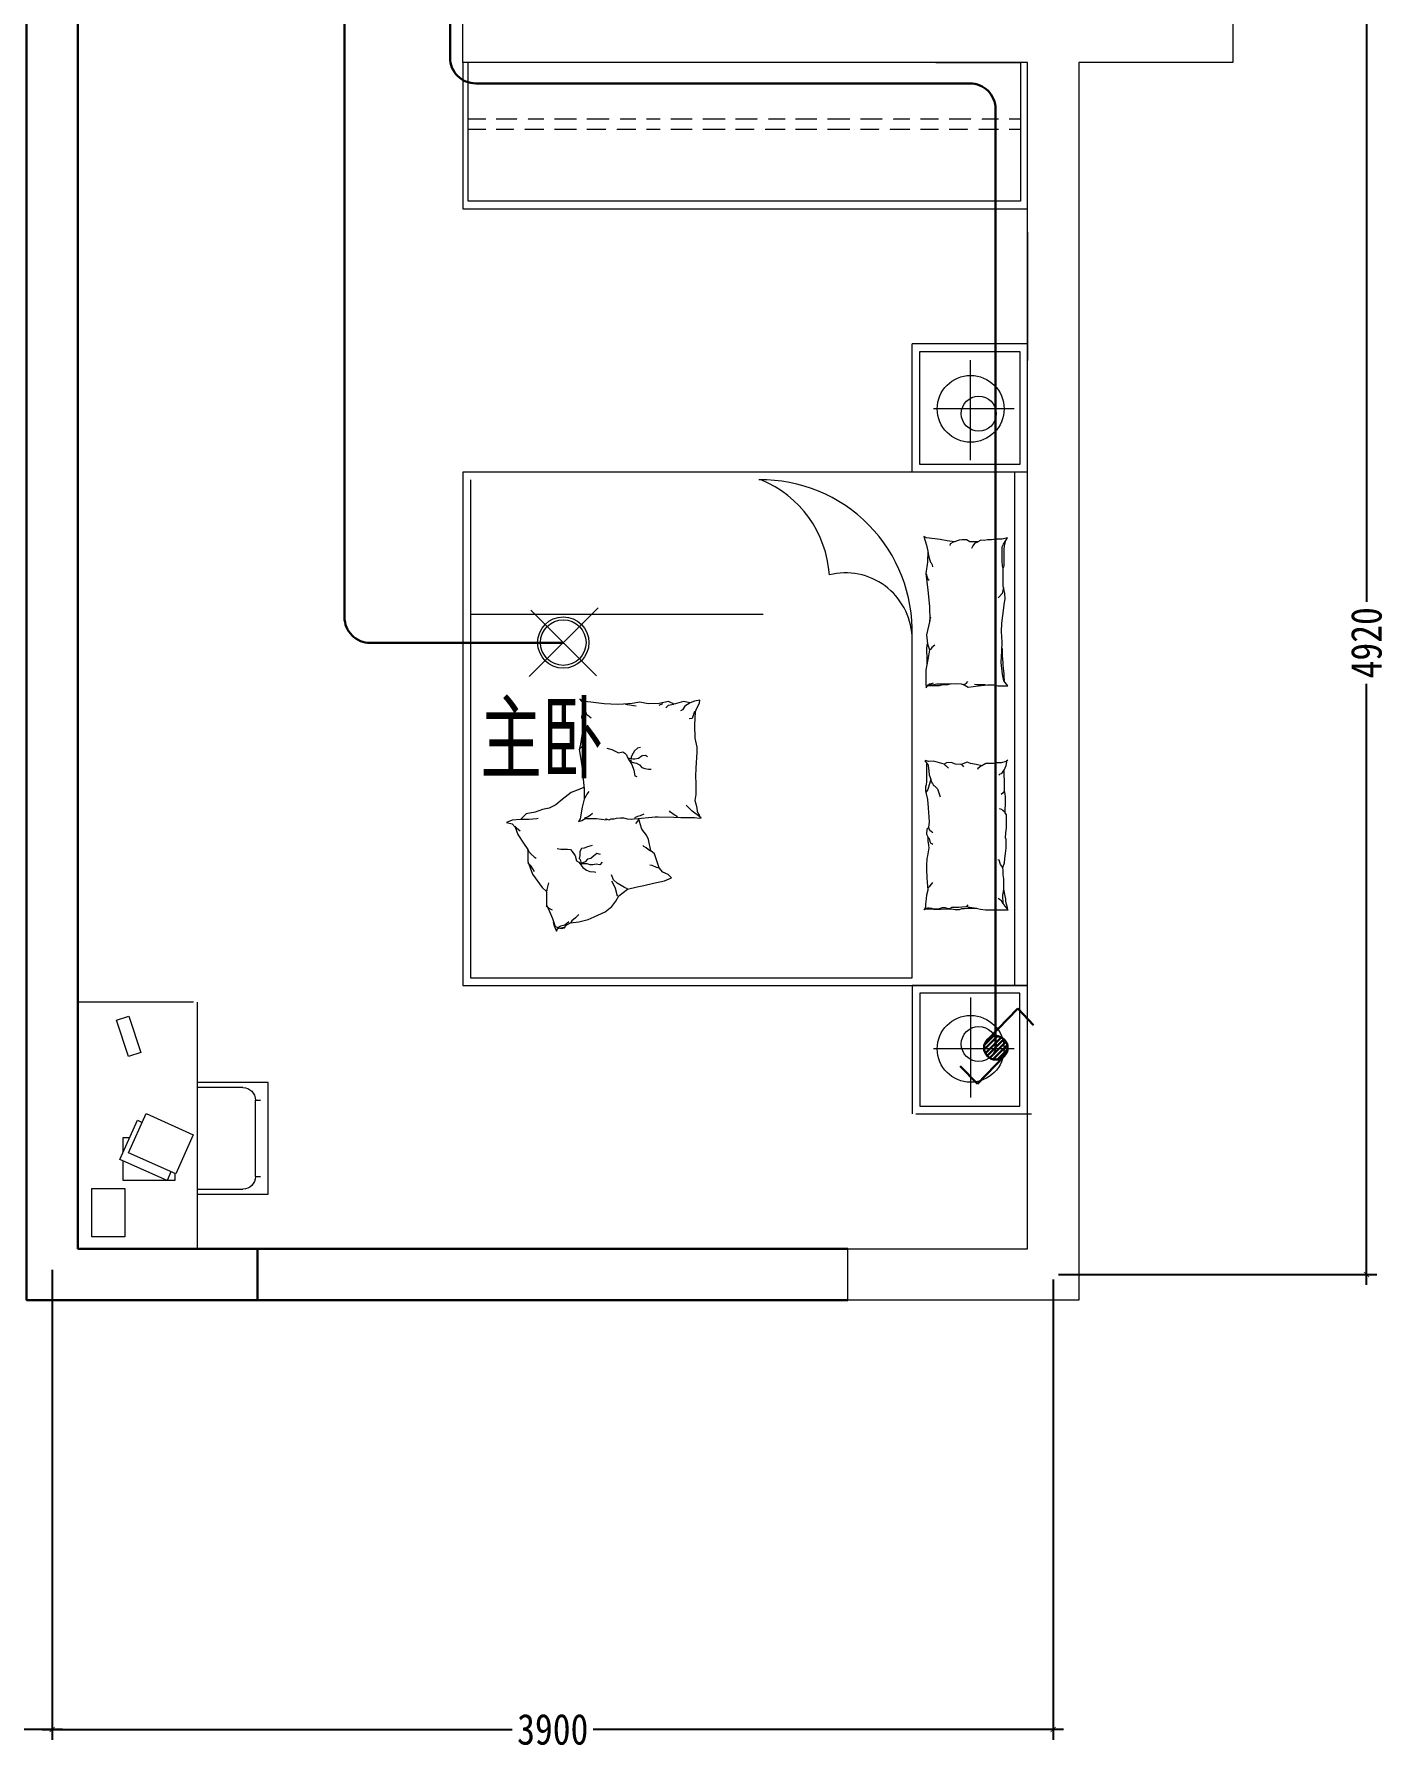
# Model space of a CAD drawing. Header units: millimetres. Extents: x -117264 to 3079702, y -14891 to 68462.
# Drawn here: x -55491 to -50222, y 12775 to 19456 of the extents above; entities that cross this region are included whole.
import ezdxf

# ---------------------------------------------------------------- set-up
doc = ezdxf.new("R2010")
doc.units = ezdxf.units.MM
doc.header["$LTSCALE"] = 10
doc.linetypes.add('CONTINOUS', pattern=[0])
doc.layers.get('0').update_dxf_attribs({"color": 255})
doc.layers.get('Defpoints').update_dxf_attribs({"color": 255})
for name, color, linetype, lineweight in [('1强电插座布线图', 1, 'Continuous', 30), ('1浅浅', 251, 'Continuous', 20), ('1灯位开关布线图', 1, 'Continuous', 30), ('1灯具', 2, 'Continuous', 30), ('浅线', 251, 'CONTINOUS', 0), ('灯具', 52, 'Continuous', 0)]:
    doc.layers.add(name, color=color, linetype=linetype, lineweight=lineweight)
doc.styles.add('_THVAC_DIM', font='SIMPLEX', dxfattribs={"width": 0.8, "height": 3.5, "bigfont": 'HZTXT'})
doc.styles.add('夏建东', font='', dxfattribs={"width": 0.85})
doc.styles.get('夏建东').set_extended_font_data('SimSun')
doc.dimstyles.new('内墙标注', dxfattribs={"dimscale": 0, "dimtxt": 120, "dimasz": 20, "dimexe": 40, "dimexo": 20, "dimgap": 20, "dimtad": 0, "dimdec": 0, "dimdsep": 46, "dimtxsty": '夏建东', "dimblk": 'ARCHTICK', "dimcen": 40, "dimdle": 40, "dimclrd": 88, "dimclre": 88, "dimclrt": 88, "dimadec": 0, "dimazin": 0, "dimtfac": 1, "dimtdec": 0, "dimtmove": 1, "dimatfit": 3, "dimldrblk": 'DOT', "dimfxl": 40, "dimtolj": 1, "dimtzin": 0, "dimarcsym": 1})

# ---------------------------------------------------------------- blocks, each defined once
blk = doc.blocks.new('_ArchTick')
at = {"color": 0, "linetype": 'ByBlock', "const_width": 0.15}
blk.add_lwpolyline([(-0.5, -0.5), (0.5, 0.5)], dxfattribs=at)
blk = doc.blocks.new('*D330')
at = {"layer": '1强电插座布线图', "color": 88, "linetype": 'Continuous', "lineweight": -2}
for p, q in [((-50300.7, 19585.7), (-50300.7, 17245.3)), ((-51501.3, 19545.7), (-50260.7, 19545.7)), ((-50300.7, 14585.7), (-50300.7, 16926.1)), ((-51501.3, 14625.7), (-50260.7, 14625.7))]:
    blk.add_line(p, q, dxfattribs=at)
at = {"layer": 'Defpoints', "color": 0, "linetype": 'Continuous', "lineweight": 30}
for p in [(-51521.3, 19545.7), (-51521.3, 14625.7), (-50300.7, 14625.7)]:
    blk.add_point(p, dxfattribs=at)
at = {"layer": '1强电插座布线图', "color": 88, "linetype": 'Continuous', "lineweight": -2, "xscale": 20, "yscale": 20, "zscale": 20}
for p, rotation in [((-50300.7, 19545.7), 90), ((-50300.7, 14625.7), 270)]:
    blk.add_blockref('_ArchTick', p, dxfattribs=dict(at, rotation=rotation))
at = {"layer": '1强电插座布线图', "color": 88, "linetype": 'Continuous', "lineweight": 30, "insert": (-50300.7, 17085.7), "char_height": 120, "attachment_point": 5, "rotation": 90, "style": '夏建东'}
blk.add_mtext('\\A1;4920', dxfattribs=at)
blk = doc.blocks.new('_Dot')
at = {"color": 0, "linetype": 'ByBlock', "lineweight": -2}
blk.add_line((-0.5, 0), (-1, 0), dxfattribs=at)
at = {"color": 0, "linetype": 'ByBlock', "const_width": 0.5}
blk.add_lwpolyline([(-0.25, 0, 1), (0.25, 0, 1)], format="xyb", close=True, dxfattribs=at)
blk = doc.blocks.new('*D339')
at = {"layer": '1强电插座布线图', "color": 88, "linetype": 'Continuous', "lineweight": -2}
for p, q in [((-55421.3, 14605.7), (-55421.3, 12813.4)), ((-51521.3, 14605.7), (-51521.3, 12813.4)), ((-55461.3, 12853.4), (-53629.2, 12853.4)), ((-51481.3, 12853.4), (-53313.4, 12853.4))]:
    blk.add_line(p, q, dxfattribs=at)
at = {"layer": 'Defpoints', "color": 0, "linetype": 'Continuous', "lineweight": 30}
for p in [(-55421.3, 14625.7), (-51521.3, 14625.7), (-55421.3, 12853.4)]:
    blk.add_point(p, dxfattribs=at)
at = {"layer": '1强电插座布线图', "color": 88, "linetype": 'Continuous', "lineweight": -2, "xscale": 20, "yscale": 20, "zscale": 20, "rotation": 180}
blk.add_blockref('_ArchTick', (-55421.3, 12853.4), dxfattribs=at)
at = {"layer": '1强电插座布线图', "color": 88, "linetype": 'Continuous', "lineweight": -2, "xscale": 20, "yscale": 20, "zscale": 20}
blk.add_blockref('_ArchTick', (-51521.3, 12853.4), dxfattribs=at)
at = {"layer": '1强电插座布线图', "color": 88, "linetype": 'Continuous', "lineweight": 30, "insert": (-53471.3, 12853.4), "char_height": 120, "attachment_point": 5, "style": '夏建东'}
blk.add_mtext('\\A1;3900', dxfattribs=at)
blk = doc.blocks.new('*D340')
at = {"layer": '1强电插座布线图', "color": 88, "linetype": 'Continuous', "lineweight": -2}
for p, q in [((-58721.3, 14643.1), (-58721.3, 12813.4)), ((-55421.3, 14643.1), (-55421.3, 12813.4)), ((-58761.3, 12853.4), (-57229.2, 12853.4)), ((-55381.3, 12853.4), (-56913.4, 12853.4))]:
    blk.add_line(p, q, dxfattribs=at)
at = {"layer": 'Defpoints', "color": 0, "linetype": 'Continuous', "lineweight": 30}
for p in [(-58721.3, 14663.1), (-55421.3, 14663.1), (-58721.3, 12853.4)]:
    blk.add_point(p, dxfattribs=at)
at = {"layer": '1强电插座布线图', "color": 88, "linetype": 'Continuous', "lineweight": -2, "xscale": 20, "yscale": 20, "zscale": 20, "rotation": 180}
blk.add_blockref('_ArchTick', (-58721.3, 12853.4), dxfattribs=at)
at = {"layer": '1强电插座布线图', "color": 88, "linetype": 'Continuous', "lineweight": -2, "xscale": 20, "yscale": 20, "zscale": 20}
blk.add_blockref('_ArchTick', (-55421.3, 12853.4), dxfattribs=at)
at = {"layer": '1强电插座布线图', "color": 88, "linetype": 'Continuous', "lineweight": 30, "insert": (-57071.3, 12853.4), "char_height": 120, "attachment_point": 5, "style": '夏建东'}
blk.add_mtext('\\A1;3300', dxfattribs=at)
blk = doc.blocks.new('吸顶灯')
at = {"layer": '灯具', "lineweight": 15}
for p, q in [((628139.5, 221637.1, -8710.6), (627918.5, 221416.6, -8710.6)), ((627923.6, 221629.3, -8710.6), (628134.3, 221418.7, -8710.6))]:
    blk.add_line(p, q, dxfattribs=at)
for radius in [82.2, 73]:
    blk.add_circle((628027.7, 221525.3, -8710.6), radius, dxfattribs=at)
blk = doc.blocks.new('单联双控')
at = {"layer": '1灯位开关布线图', "ltscale": 20}
h = blk.add_hatch(dxfattribs=at)
h.set_pattern_fill('ANSI31', scale=74.1312, style=0)
h.set_pattern_definition([(45, (21593.138, 81364.155), (-6.5523343, 6.5523343), [])])
h.paths.add_polyline_path([(88441.8, 77155.4, 1), (88375.1, 77155.4, 1)])
at = {"layer": '1灯位开关布线图', "color": 7}
for p, q in [((88386.3, 77180.4), (88470.4, 77266.9)), ((88470.4, 77266.9), (88515.2, 77219.6)), ((88356.3, 77053.9), (88432, 77131.8)), ((88307.1, 77103.5), (88356.3, 77053.9))]:
    blk.add_line(p, q, dxfattribs=at)
blk.add_circle((88408.4, 77155.4), 33.4, dxfattribs=at)

msp = doc.modelspace()

# ---------------------------------------------------------------- linework, layer by layer
at = {"layer": '1强电插座布线图', "color": 252, "linetype": 'Continuous', "lineweight": 30}
for points in [[(-55221.3, 20345.7), (-55221.3, 20345.7), (-55321.3, 20345.7), (-55321.3, 14725.7), (-54621.3, 14725.7), (-54621.3, 14525.7), (-55521.3, 14525.7), (-55521.3, 20345.7), (-55521.3, 20345.7), (-55521.3, 20345.7)], [(-54621.3, 14725.7), (-52321.3, 14725.7)], [(-52321.3, 14525.7), (-54621.3, 14525.7)]]:
    msp.add_lwpolyline(points, dxfattribs=at)
at = {"layer": '1浅浅', "color": 250, "lineweight": 0, "ltscale": 0.2}
for p, q in [((-53801.3, 19126.5), (-51649.1, 19126.5)), ((-53801.3, 19086.5), (-51649.1, 19086.5)), ((-51621.3, 18685.7), (-51621.3, 18185.7)), ((-51621.3, 18250.7), (-52071.3, 18250.7)), ((-52071.3, 17750.7), (-52071.3, 18250.7)), ((-51843, 17797.1), (-51843, 18186.1)), ((-51621.3, 16185.7), (-51621.3, 18185.7)), ((-51673.2, 17997.1), (-51987.4, 17997.1)), ((-53821.3, 17750.7), (-53821.3, 15750.7)), ((-51621.3, 17750.7), (-53821.3, 17750.7)), ((-53791.3, 17720.7), (-53791.3, 15780.7)), ((-51621.3, 17750.7), (-52071.3, 17750.7)), ((-51671.3, 15750.7), (-51671.3, 17750.7)), ((-52026, 17499.7), (-52014.5, 17466.2)), ((-52014.5, 17494), (-52026, 17499.7)), ((-51961.9, 17488.2), (-52014.5, 17494)), ((-52014.5, 17466.2), (-52009.7, 17442.3)), ((-52009.7, 17442.3), (-52011.6, 17400.2)), ((-52009.7, 17443.2), (-52007.8, 17426)), ((-51934.1, 17483.5), (-51961.9, 17488.2)), ((-51906.4, 17479.6), (-51934.1, 17483.5)), ((-51922.7, 17471), (-51924.6, 17464.3)), ((-51908.3, 17479.6), (-51922.7, 17471)), ((-51888.2, 17485.4), (-51906.4, 17479.6)), ((-51876.7, 17486.3), (-51888.2, 17485.4)), ((-51859.5, 17486.3), (-51876.7, 17486.3)), ((-51846.1, 17479.6), (-51859.5, 17486.3)), ((-51833.7, 17479.6), (-51846.1, 17479.6)), ((-51834.7, 17463.4), (-51839.4, 17452.8)), ((-51828, 17472), (-51834.7, 17463.4)), ((-51815.5, 17479.6), (-51833.7, 17479.6)), ((-51813.6, 17479.6), (-51828, 17472)), ((-51804, 17485.4), (-51815.5, 17479.6)), ((-51788.7, 17484.4), (-51804, 17485.4)), ((-51777.3, 17486.3), (-51788.7, 17484.4)), ((-51762, 17486.3), (-51777.3, 17486.3)), ((-51752.4, 17488.2), (-51762, 17486.3)), ((-51741.9, 17489.2), (-51752.4, 17488.2)), ((-51719.9, 17489.2), (-51741.9, 17489.2)), ((-51720.8, 17459.5), (-51715.1, 17470.1)), ((-51720.8, 17434.6), (-51720.8, 17459.5)), ((-51699.8, 17494.9), (-51719.9, 17489.2)), ((-51715.1, 17470.1), (-51699.8, 17494.9)), ((-51713.2, 17449), (-51714.1, 17434.6)), ((-51712.2, 17463.4), (-51713.2, 17449)), ((-51708.4, 17478.7), (-51712.2, 17463.4)), ((-52011.6, 17400.2), (-52018.3, 17355.2)), ((-52007.8, 17426), (-52004, 17411.6)), ((-52004, 17411.6), (-51999.2, 17400.2)), ((-51999.2, 17400.2), (-51997.3, 17397.3)), ((-51997.3, 17397.3), (-51992.5, 17389.6)), ((-51992.5, 17389.6), (-51991.5, 17381)), ((-51720.8, 17402.1), (-51720.8, 17434.6)), ((-51718.9, 17386.8), (-51720.8, 17402.1)), ((-51716, 17375.3), (-51718.9, 17386.8)), ((-51715.1, 17381), (-51716, 17378.1)), ((-51716, 17332.2), (-51716, 17375.3)), ((-51714.1, 17383.9), (-51715.1, 17381)), ((-51714.1, 17434.6), (-51714.1, 17425.1)), ((-51714.1, 17425.1), (-51714.1, 17412.6)), ((-51714.1, 17412.6), (-51714.1, 17403)), ((-51714.1, 17403), (-51714.1, 17397.3)), ((-51714.1, 17397.3), (-51714.1, 17386.8)), ((-51714.1, 17386.8), (-51714.1, 17383.9)), ((-52018.3, 17355.2), (-52009.7, 17290.1)), ((-52016.4, 17354.2), (-52012.6, 17340.8)), ((-52012.6, 17340.8), (-52009.7, 17333.1)), ((-52009.7, 17333.1), (-52004.9, 17330.3)), ((-51716, 17307.3), (-51716, 17332.2)), ((-51709.3, 17277.6), (-51716, 17307.3)), ((-52009.7, 17290.1), (-52003, 17226.9)), ((-51720.8, 17277.6), (-51735.2, 17261.3)), ((-51715.1, 17300.6), (-51720.8, 17277.6)), ((-51718, 17192.4), (-51711.3, 17242.2)), ((-51711.3, 17242.2), (-51708.4, 17256.5)), ((-51708.4, 17256.5), (-51709.3, 17277.6)), ((-52651.2, 17195.7), (-53791.3, 17195.7)), ((-52002, 17172.3), (-52014.5, 17116.7)), ((-51999.2, 17185.7), (-52004, 17173.2)), ((-52004, 17173.2), (-52004, 17168.5)), ((-52003, 17226.9), (-52002, 17172.3)), ((-51721.8, 17162.7), (-51718, 17192.4)), ((-52071.3, 15780.7), (-52071.3, 17151.8)), ((-52014.5, 17116.7), (-52011.6, 17081.3)), ((-51722.7, 17129.2), (-51721.8, 17162.7)), ((-51719.9, 17088), (-51722.7, 17129.2)), ((-52011.9, 17082.8), (-52014.5, 17065)), ((-52014.5, 17065), (-52014.5, 17045.5)), ((-52014.5, 17045.5), (-52013.6, 17038.4)), ((-52013.6, 17038.4), (-52013.6, 17025.9)), ((-52011.6, 17081.3), (-52004, 17058.3)), ((-52004, 17058.3), (-52007.8, 17034.4)), ((-52000.1, 17060.3), (-52003, 17058.3)), ((-51994.4, 17067.9), (-52000.1, 17060.3)), ((-51982, 17076.5), (-51994.4, 17067.9)), ((-51724.6, 17009.5), (-51721.8, 17052.6)), ((-51721.8, 17052.6), (-51719.9, 17088)), ((-51719.9, 17063.1), (-51719.9, 17044.9)), ((-51719.9, 17044.9), (-51719.9, 17033.4)), ((-52007.8, 17034.4), (-52017.4, 16979.8)), ((-52017.4, 16979.8), (-52017.4, 16927.2)), ((-52013.6, 17025.9), (-52013.6, 17015.2)), ((-52013.6, 17015.2), (-52013.6, 17003.7)), ((-51718.9, 16963.6), (-51724.6, 17009.5)), ((-51719.9, 17033.4), (-51718, 17008.6)), ((-51718, 17008.6), (-51717, 16999.9)), ((-51717, 16999.9), (-51716, 16986.5)), ((-51716, 16986.5), (-51714.1, 16964.5)), ((-52017.4, 16927.2), (-52016.4, 16909.9)), ((-52016.4, 16909.9), (-52008.7, 16921.4)), ((-52001.1, 16917.6), (-52009.7, 16917.6)), ((-52008.7, 16921.4), (-51993.4, 16921.4)), ((-52004.9, 16924.3), (-52007.8, 16922.4)), ((-51996.3, 16925.3), (-52004.9, 16924.3)), ((-51990.6, 16917.6), (-52001.1, 16917.6)), ((-51989.6, 16929.1), (-51996.3, 16925.3)), ((-51993.4, 16921.4), (-51974.3, 16925.3)), ((-51977.2, 16917.6), (-51990.6, 16917.6)), ((-51965.7, 16918.6), (-51977.2, 16917.6)), ((-51974.3, 16925.3), (-51938, 16926.2)), ((-51957.1, 16920.5), (-51965.7, 16918.6)), ((-51944.7, 16921.4), (-51957.1, 16920.5)), ((-51933.2, 16921.4), (-51944.7, 16921.4)), ((-51938, 16926.2), (-51902.6, 16927.2)), ((-51918.8, 16925.3), (-51933.2, 16921.4)), ((-51902.6, 16927.2), (-51879.6, 16925.3)), ((-51879.6, 16925.3), (-51868.1, 16921.4)), ((-51865.3, 16923.3), (-51870, 16923.3)), ((-51868.1, 16921.4), (-51852.8, 16912.8)), ((-51861.4, 16927.2), (-51865.3, 16923.3)), ((-51855.7, 16934.8), (-51861.4, 16927.2)), ((-51852.8, 16912.8), (-51813.6, 16918.6)), ((-51819.3, 16922.4), (-51828, 16923.3)), ((-51809.8, 16921.4), (-51819.3, 16922.4)), ((-51813.6, 16918.6), (-51777.3, 16922.4)), ((-51795.4, 16921.4), (-51809.8, 16921.4)), ((-51784.9, 16922.4), (-51795.4, 16921.4)), ((-51777.3, 16922.4), (-51753.3, 16921.4)), ((-51753.3, 16921.4), (-51737.1, 16918.6)), ((-51737.1, 16918.6), (-51698.8, 16918.6)), ((-51713.2, 16937.7), (-51718.9, 16963.6)), ((-51714.1, 16964.5), (-51714.1, 16951.1)), ((-51714.1, 16951.1), (-51712.2, 16942.5)), ((-51698.8, 16918.6), (-51713.2, 16937.7)), ((-51712.2, 16942.5), (-51712.2, 16938.7)), ((-53349.2, 16857.7), (-53365.5, 16866.5)), ((-53365.5, 16866.5), (-53361.7, 16861.5)), ((-53361.7, 16861.5), (-53357.9, 16856.5)), ((-53357.9, 16856.5), (-53352.9, 16849)), ((-53352.9, 16849), (-53350.4, 16833.9)), ((-53322.9, 16854), (-53349.2, 16857.7)), ((-53271.6, 16847.7), (-53322.9, 16854)), ((-53219, 16845.2), (-53271.6, 16847.7)), ((-53195.3, 16846.5), (-53219, 16845.2)), ((-53161.5, 16849), (-53195.3, 16846.5)), ((-53187.8, 16846.5), (-53181.5, 16845.2)), ((-53181.5, 16845.2), (-53171.5, 16844)), ((-53171.5, 16844), (-53156.5, 16841.5)), ((-53131.5, 16854), (-53161.5, 16849)), ((-53156.5, 16841.5), (-53146.5, 16840.2)), ((-53098.9, 16847.7), (-53131.5, 16854)), ((-53056.4, 16849), (-53098.9, 16847.7)), ((-53043.9, 16847.7), (-53057.6, 16841.5)), ((-53020.1, 16856.5), (-53056.4, 16849)), ((-53021.3, 16841.5), (-53031.3, 16832.7)), ((-53000.1, 16845.2), (-53021.3, 16841.5)), ((-52998.8, 16846.5), (-53020.1, 16856.5)), ((-52962.5, 16856.5), (-52998.8, 16846.5)), ((-52956.3, 16839), (-52966.3, 16825.2)), ((-52936.2, 16851.5), (-52962.5, 16856.5)), ((-52946.3, 16845.2), (-52956.3, 16839)), ((-52936.2, 16851.5), (-52946.3, 16845.2)), ((-52918.7, 16859), (-52936.2, 16851.5)), ((-52898.7, 16862.8), (-52918.7, 16859)), ((-52910, 16831.4), (-52900, 16850.2)), ((-52900, 16850.2), (-52898.7, 16862.8)), ((-53354.2, 16823.9), (-53359.2, 16796.4)), ((-53359.2, 16796.4), (-53355.4, 16782.6)), ((-53357.9, 16792.6), (-53352.9, 16778.8)), ((-53355.4, 16782.6), (-53352.9, 16742.5)), ((-53350.4, 16833.9), (-53354.2, 16823.9)), ((-53352.9, 16778.8), (-53344.2, 16762.6)), ((-53350.4, 16833.9), (-53346.7, 16826.4)), ((-53346.7, 16826.4), (-53339.2, 16806.4)), ((-53339.2, 16806.4), (-53334.2, 16803.9)), ((-53334.2, 16803.9), (-53327.9, 16798.9)), ((-53327.9, 16798.9), (-53321.7, 16793.9)), ((-52966.3, 16825.2), (-52973.8, 16820.2)), ((-52927.5, 16791.4), (-52940, 16790.1)), ((-52918.7, 16817.7), (-52927.5, 16791.4)), ((-52917.5, 16765.1), (-52915, 16817.7)), ((-52915, 16817.7), (-52910, 16831.4)), ((-53357.9, 16725), (-53362.9, 16691.2)), ((-53352.9, 16742.5), (-53357.9, 16725)), ((-53344.2, 16762.6), (-53340.4, 16760)), ((-53340.4, 16760), (-53334.2, 16756.3)), ((-52916.2, 16713.7), (-52917.5, 16765.1)), ((-52908.7, 16679.9), (-52916.2, 16713.7)), ((-53362.9, 16691.2), (-53368, 16669.9)), ((-53364.2, 16674.9), (-53368, 16667.4)), ((-53368, 16669.9), (-53362.9, 16639.8)), ((-53355.4, 16682.4), (-53364.2, 16674.9)), ((-53362.9, 16639.8), (-53357.9, 16606)), ((-53260, 16675.9), (-53241.5, 16669.7)), ((-53241.5, 16669.7), (-53214.9, 16657.4)), ((-53214.9, 16657.4), (-53198.5, 16661.5)), ((-53198.5, 16661.5), (-53190.3, 16655.4)), ((-53190.3, 16655.4), (-53184.2, 16649.2)), ((-53184.2, 16649.2), (-53180.1, 16638.9)), ((-53180.1, 16638.9), (-53171.9, 16626.6)), ((-53157.5, 16655.4), (-53165.7, 16641)), ((-53165.7, 16641), (-53165.7, 16632.8)), ((-53153.4, 16665.6), (-53157.5, 16655.4)), ((-53141.1, 16675.9), (-53153.4, 16665.6)), ((-53128.8, 16677.9), (-53141.1, 16675.9)), ((-53122.7, 16645.1), (-53137, 16634.8)), ((-53110.4, 16647.1), (-53122.7, 16645.1)), ((-53102.2, 16641), (-53110.4, 16647.1)), ((-52912.5, 16598.5), (-52908.7, 16658.6)), ((-52908.7, 16658.6), (-52908.7, 16679.9)), ((-53357.9, 16606), (-53352.9, 16554.6)), ((-53159.6, 16632.8), (-53173.9, 16634.8)), ((-53171.9, 16626.6), (-53163.7, 16612.3)), ((-53167.8, 16630.7), (-53165.7, 16622.5)), ((-53165.7, 16622.5), (-53153.4, 16618.4)), ((-53163.7, 16612.3), (-53155.5, 16589.7)), ((-53151.4, 16632.8), (-53159.6, 16632.8)), ((-53155.5, 16589.7), (-53151.4, 16567.1)), ((-53153.4, 16618.4), (-53145.2, 16616.4)), ((-53137, 16634.8), (-53151.4, 16632.8)), ((-53145.2, 16616.4), (-53132.9, 16610.2)), ((-53132.9, 16610.2), (-53124.7, 16600)), ((-53124.7, 16600), (-53112.4, 16595.9)), ((-53112.4, 16595.9), (-53098.1, 16593.8)), ((-53098.1, 16593.8), (-53087.8, 16593.8)), ((-52913.7, 16564.7), (-52912.5, 16598.5)), ((-52019, 16626.7), (-52022.2, 16625.9)), ((-52022.2, 16625.9), (-52015.7, 16617.8)), ((-52007.6, 16623.5), (-52019, 16626.7)), ((-52015.7, 16617.8), (-52009.3, 16612.9)), ((-52015.7, 16614.5), (-52015.7, 16605.6)), ((-52015.7, 16605.6), (-52015.7, 16585.3)), ((-52015.7, 16585.3), (-52014.9, 16565)), ((-52009.3, 16612.9), (-52006.8, 16598.3)), ((-51989, 16624.3), (-52007.6, 16623.5)), ((-52006.8, 16598.3), (-52005.2, 16571.5)), ((-52005.2, 16571.5), (-51998.7, 16554.5)), ((-51973.6, 16620.2), (-51989, 16624.3)), ((-51946, 16613.7), (-51973.6, 16620.2)), ((-51937.1, 16618.6), (-51946, 16613.7)), ((-51946, 16612.9), (-51942, 16609.7)), ((-51942, 16609.7), (-51937.9, 16606.4)), ((-51937.9, 16606.4), (-51934.7, 16602.4)), ((-51919.2, 16619.4), (-51937.1, 16618.6)), ((-51934.7, 16602.4), (-51929.8, 16597.5)), ((-51902.2, 16612.9), (-51919.2, 16619.4)), ((-51880.3, 16612.1), (-51902.2, 16612.9)), ((-51881.1, 16612.9), (-51878.7, 16611.3)), ((-51856.8, 16621), (-51880.3, 16612.1)), ((-51878.7, 16611.3), (-51873.8, 16607.2)), ((-51873.8, 16607.2), (-51871.4, 16603.2)), ((-51843, 16616.2), (-51856.8, 16621)), ((-51821.1, 16612.1), (-51843, 16616.2)), ((-51800, 16607.2), (-51821.1, 16612.1)), ((-51814.6, 16595.9), (-51816.3, 16592.6)), ((-51804.9, 16604), (-51814.6, 16595.9)), ((-51801.7, 16606.4), (-51804.9, 16604)), ((-51783.8, 16616.2), (-51800, 16607.2)), ((-51772.5, 16615.3), (-51783.8, 16616.2)), ((-51754.6, 16615.3), (-51772.5, 16615.3)), ((-51740.8, 16618.6), (-51754.6, 16615.3)), ((-51724.6, 16618.6), (-51740.8, 16618.6)), ((-51729.5, 16573.9), (-51733.5, 16570.7)), ((-51723.8, 16574.8), (-51729.5, 16573.9)), ((-51705.2, 16623.5), (-51724.6, 16618.6)), ((-51719.7, 16580.4), (-51723.8, 16574.8)), ((-51712.5, 16591.8), (-51719.7, 16580.4)), ((-51712.5, 16589.4), (-51704.3, 16608)), ((-51712.5, 16567.4), (-51712.5, 16589.4)), ((-51698.7, 16629.1), (-51705.2, 16623.5)), ((-51704.3, 16608), (-51702.7, 16622.6)), ((-51702.7, 16622.6), (-51700.3, 16629.1)), ((-53399.4, 16502.8), (-53435, 16476)), ((-53372.7, 16513.2), (-53399.4, 16502.8)), ((-53349.6, 16521.7), (-53372.7, 16513.2)), ((-53352.9, 16554.6), (-53349.2, 16517.1)), ((-53349.2, 16517.1), (-53349.2, 16477)), ((-53330.4, 16507), (-53337.9, 16495.8)), ((-53151.4, 16567.1), (-53143.2, 16565.1)), ((-52912.5, 16539.6), (-52913.7, 16564.7)), ((-52913.7, 16514.6), (-52913.7, 16494.5)), ((-52912.5, 16515.8), (-52912.5, 16539.6)), ((-52016.6, 16532.5), (-52019, 16524.4)), ((-52019, 16524.4), (-52019, 16515.5)), ((-52019, 16515.5), (-52019, 16509.8)), ((-52019, 16509.8), (-52018.2, 16503.3)), ((-52010.1, 16514.7), (-52017.4, 16503.3)), ((-52017.4, 16503.3), (-52011.7, 16474.9)), ((-52014.9, 16545.5), (-52016.6, 16532.5)), ((-52014.9, 16565), (-52014.9, 16545.5)), ((-51998.7, 16554.5), (-52010.1, 16514.7)), ((-51998.7, 16554.5), (-51996.3, 16544.7)), ((-51996.3, 16544.7), (-51991.4, 16537.4)), ((-51991.4, 16537.4), (-51987.4, 16530.1)), ((-51987.4, 16530.1), (-51983.3, 16528.5)), ((-51983.3, 16528.5), (-51977.6, 16522)), ((-51977.6, 16522), (-51972, 16517.1)), ((-51972, 16517.1), (-51961.4, 16485.5)), ((-51710.8, 16509), (-51716.5, 16500.9)), ((-51711.6, 16550.4), (-51712.5, 16567.4)), ((-51711.6, 16539.8), (-51711.6, 16550.4)), ((-51711.6, 16515.5), (-51711.6, 16539.8)), ((-51711.6, 16508.2), (-51711.6, 16515.5)), ((-51708.4, 16496), (-51711.6, 16508.2)), ((-53510.7, 16436), (-53540.3, 16425.6)), ((-53485.4, 16441.9), (-53510.7, 16436)), ((-53458.8, 16455.3), (-53485.4, 16441.9)), ((-53435, 16476), (-53458.8, 16455.3)), ((-53356.7, 16445.7), (-53364.2, 16400.6)), ((-53349.2, 16477), (-53356.7, 16445.7)), ((-53346.7, 16483.2), (-53349.2, 16475.7)), ((-53342.9, 16488.2), (-53346.7, 16483.2)), ((-53337.9, 16495.8), (-53342.9, 16488.2)), ((-52927.5, 16430.6), (-52951.3, 16453.2)), ((-52913.7, 16494.5), (-52917.5, 16472)), ((-52917.5, 16472), (-52913.7, 16458.2)), ((-52913.7, 16458.2), (-52910, 16441.9)), ((-52910, 16441.9), (-52908.7, 16429.4)), ((-52011.7, 16474.9), (-52008.4, 16442.4)), ((-52008.4, 16442.4), (-52004.4, 16388.9)), ((-51721.4, 16435.9), (-51731.1, 16439.2)), ((-51716.5, 16500.9), (-51723.8, 16495.2)), ((-51718.1, 16432.7), (-51721.4, 16435.9)), ((-51707.6, 16486.3), (-51708.4, 16496)), ((-51708.4, 16432.7), (-51707.6, 16460.3)), ((-51707.6, 16482.2), (-51707.6, 16486.3)), ((-51707.6, 16460.3), (-51707.6, 16482.2)), ((-53629.3, 16394.4), (-53651.5, 16385.5)), ((-53651.5, 16385.5), (-53629.3, 16381.1)), ((-53596.7, 16397.4), (-53629.3, 16394.4)), ((-53629.3, 16381.1), (-53617.4, 16367.7)), ((-53618.9, 16372.1), (-53613, 16364.7)), ((-53574.4, 16419.6), (-53596.7, 16397.4)), ((-53596.7, 16398.9), (-53586.3, 16398.9)), ((-53586.3, 16398.9), (-53574.4, 16398.9)), ((-53540.3, 16425.6), (-53574.4, 16419.6)), ((-53574.4, 16398.9), (-53564, 16398.9)), ((-53564, 16398.9), (-53532.9, 16401.8)), ((-53532.9, 16401.8), (-53528.4, 16403.3)), ((-53364.2, 16400.6), (-53370.5, 16389.3)), ((-53370.5, 16389.3), (-53357.9, 16393.1)), ((-53357.9, 16393.1), (-53345.4, 16401.8)), ((-53344.2, 16404.3), (-53347.9, 16401.8)), ((-53345.4, 16401.8), (-53334.2, 16401.8)), ((-53335.4, 16406.8), (-53344.2, 16404.3)), ((-53325.4, 16413.1), (-53335.4, 16406.8)), ((-53334.2, 16401.8), (-53314.1, 16401.8)), ((-53316.6, 16420.6), (-53325.4, 16413.1)), ((-53314.1, 16401.8), (-53300.4, 16401.8)), ((-53300.4, 16401.8), (-53261.6, 16396.8)), ((-53252.8, 16395.6), (-53264.1, 16400.6)), ((-53245.3, 16399.3), (-53252.8, 16395.6)), ((-53232.8, 16399.3), (-53245.3, 16399.3)), ((-53224.1, 16401.8), (-53232.8, 16399.3)), ((-53207.8, 16403.1), (-53224.1, 16401.8)), ((-53194, 16403.1), (-53207.8, 16403.1)), ((-53180.3, 16399.3), (-53194, 16403.1)), ((-53162.7, 16398.1), (-53180.3, 16399.3)), ((-53149, 16400.6), (-53162.7, 16398.1)), ((-53141.5, 16409.3), (-53152.7, 16404.3)), ((-53151.5, 16400.6), (-53072.6, 16408.1)), ((-53139.9, 16392.9), (-53148.8, 16382.5)), ((-53130.2, 16411.8), (-53141.5, 16409.3)), ((-53137, 16400.3), (-53139.9, 16392.9)), ((-53134, 16397.4), (-53138.5, 16397.4)), ((-53131, 16381.1), (-53134, 16397.4)), ((-53123.6, 16360.3), (-53131, 16381.1)), ((-53116.4, 16418.1), (-53130.2, 16411.8)), ((-53072.6, 16408.1), (-53060.1, 16408.1)), ((-53060.1, 16408.1), (-53000.1, 16406.8)), ((-53012.6, 16425.6), (-53016.3, 16431.9)), ((-52997.6, 16415.6), (-53012.6, 16425.6)), ((-53000.1, 16406.8), (-52972.5, 16405.6)), ((-52985, 16408.1), (-52997.6, 16415.6)), ((-52972.5, 16405.6), (-52918.7, 16405.6)), ((-52892.4, 16404.3), (-52927.5, 16430.6)), ((-52918.7, 16405.6), (-52900, 16403.1)), ((-52908.7, 16429.4), (-52903.7, 16418.1)), ((-52903.7, 16418.1), (-52900, 16411.8)), ((-52900, 16403.1), (-52892.4, 16404.3)), ((-52004.4, 16388.9), (-52007.6, 16366.1)), ((-51708.4, 16424.6), (-51718.1, 16432.7)), ((-51708.4, 16423), (-51708.4, 16432.7)), ((-51703.5, 16415.7), (-51708.4, 16423)), ((-51703.5, 16363.7), (-51703.5, 16415.7)), ((-53617.4, 16367.7), (-53607, 16339.5)), ((-53613, 16364.7), (-53598.1, 16352.9)), ((-53607, 16339.5), (-53584.8, 16305.4)), ((-53584.8, 16305.4), (-53568.5, 16280.1)), ((-53105.8, 16336.5), (-53123.6, 16360.3)), ((-53098.4, 16320.2), (-53105.8, 16336.5)), ((-53089.5, 16275.7), (-53098.4, 16320.2)), ((-52014.1, 16360.5), (-52014.9, 16340.2)), ((-52014.9, 16340.2), (-52010.1, 16329.6)), ((-52007.6, 16366.1), (-52014.1, 16360.5)), ((-52010.9, 16329.6), (-52004.4, 16323.1)), ((-52010.1, 16329.6), (-52010.1, 16314.2)), ((-52010.1, 16314.2), (-52007.6, 16297.1)), ((-52006.8, 16367.8), (-52004.4, 16358.8)), ((-52004.4, 16358.8), (-52002, 16355.6)), ((-52004.4, 16323.1), (-52000.3, 16306.1)), ((-52002, 16355.6), (-51997.1, 16351.5)), ((-52000.3, 16306.1), (-51994.7, 16304.4)), ((-51997.1, 16351.5), (-51990.6, 16347.5)), ((-51994.7, 16304.4), (-51990.6, 16302)), ((-51706.8, 16325.5), (-51706, 16345)), ((-51705.2, 16319.1), (-51706.8, 16325.5)), ((-51706, 16345), (-51703.5, 16363.7)), ((-51704.3, 16285.8), (-51705.2, 16319.1)), ((-53570, 16280.1), (-53565.5, 16274.2)), ((-53568.5, 16280.1), (-53568.5, 16234.1)), ((-53565.5, 16274.2), (-53555.1, 16262.3)), ((-53555.1, 16262.3), (-53543.3, 16251.9)), ((-53543.3, 16251.9), (-53535.9, 16247.5)), ((-53454.3, 16284.6), (-53439.5, 16281.6)), ((-53439.5, 16281.6), (-53414.3, 16281.6)), ((-53414.3, 16281.6), (-53402.4, 16280.1)), ((-53402.4, 16280.1), (-53395, 16272.7)), ((-53395, 16272.7), (-53384.6, 16256.4)), ((-53384.6, 16256.4), (-53378.7, 16237.1)), ((-53378.7, 16237.1), (-53369.8, 16231.1)), ((-53365.3, 16257.9), (-53368.3, 16246)), ((-53368.3, 16246), (-53363.9, 16241.5)), ((-53359.4, 16284.6), (-53365.3, 16272.7)), ((-53365.3, 16272.7), (-53365.3, 16257.9)), ((-53363.9, 16241.5), (-53362.4, 16231.1)), ((-53349, 16286.1), (-53359.4, 16284.6)), ((-53335.7, 16290.5), (-53349, 16286.1)), ((-53335.7, 16243), (-53344.6, 16232.6)), ((-53317.9, 16296.4), (-53335.7, 16290.5)), ((-53322.3, 16246), (-53335.7, 16243)), ((-53312, 16254.9), (-53322.3, 16246)), ((-53300.1, 16265.3), (-53312, 16254.9)), ((-53285.3, 16260.8), (-53300.1, 16265.3)), ((-53116.2, 16292), (-53120.7, 16296.4)), ((-53107.3, 16287.5), (-53116.2, 16292)), ((-53099.9, 16280.1), (-53107.3, 16287.5)), ((-53091, 16274.2), (-53099.9, 16280.1)), ((-53074.7, 16263.8), (-53089.5, 16275.7)), ((-53056.9, 16208.9), (-53074.7, 16263.8)), ((-52013.3, 16245.2), (-52014.9, 16220)), ((-52010.9, 16255.7), (-52013.3, 16245.2)), ((-52006, 16287.4), (-52010.9, 16255.7)), ((-52007.6, 16297.1), (-52006, 16287.4)), ((-51731.9, 16238.7), (-51737.6, 16240.3)), ((-51726.2, 16222.5), (-51731.9, 16238.7)), ((-51710.8, 16229), (-51710, 16245.2)), ((-51710, 16245.2), (-51706.8, 16265.5)), ((-51706.8, 16265.5), (-51704.3, 16285.8)), ((-53568.5, 16234.1), (-53550.7, 16185.1)), ((-53568.5, 16228.2), (-53559.6, 16219.3)), ((-53559.6, 16219.3), (-53550.7, 16205.9)), ((-53550.7, 16205.9), (-53543.3, 16195.5)), ((-53550.7, 16185.1), (-53512.1, 16133.2)), ((-53369.8, 16231.1), (-53353.5, 16210.4)), ((-53362.4, 16231.1), (-53362.4, 16225.2)), ((-53344.6, 16232.6), (-53360.9, 16226.7)), ((-53352, 16225.2), (-53360.9, 16223.7)), ((-53353.5, 16210.4), (-53340.1, 16200)), ((-53337.2, 16225.2), (-53352, 16225.2)), ((-53340.1, 16200), (-53326.8, 16195.5)), ((-53325.3, 16220.7), (-53337.2, 16225.2)), ((-53326.8, 16195.5), (-53309, 16194)), ((-53314.9, 16220.7), (-53325.3, 16220.7)), ((-53301.6, 16223.7), (-53314.9, 16220.7)), ((-53309, 16194), (-53303.1, 16192.5)), ((-53288.2, 16220.7), (-53301.6, 16223.7)), ((-53279.3, 16231.1), (-53288.2, 16220.7)), ((-53234.8, 16162.9), (-53242.3, 16182.2)), ((-53083.6, 16217.8), (-53092.5, 16219.3)), ((-53067.3, 16210.4), (-53083.6, 16217.8)), ((-53056.9, 16207.4), (-53067.3, 16210.4)), ((-53042.1, 16192.5), (-53056.9, 16208.9)), ((-53021.3, 16183.6), (-53042.1, 16192.5)), ((-53036.1, 16158.4), (-53008, 16170.3)), ((-53008, 16170.3), (-53021.3, 16183.6)), ((-52014.9, 16220), (-52014.9, 16203.8)), ((-52014.9, 16203.8), (-52013.3, 16169.7)), ((-52013.3, 16169.7), (-52011.7, 16138)), ((-51718.1, 16210.3), (-51726.2, 16222.5)), ((-51717.3, 16211.1), (-51710.8, 16229)), ((-51716.5, 16197.3), (-51717.3, 16211.1)), ((-51716.5, 16181.1), (-51716.5, 16197.3)), ((-51715.7, 16175.4), (-51716.5, 16181.1)), ((-51713.3, 16165.6), (-51715.7, 16175.4)), ((-51621.3, 15685.7), (-51621.3, 16185.7)), ((-53512.1, 16133.2), (-53495.8, 16116.8)), ((-53495.8, 16116.8), (-53495.8, 16064.9)), ((-53489.9, 16140.6), (-53494.3, 16124.3)), ((-53494.3, 16124.3), (-53494.3, 16119.8)), ((-53488.4, 16151), (-53489.9, 16140.6)), ((-53234.8, 16145.1), (-53240.8, 16156.9)), ((-53220, 16149.5), (-53234.8, 16162.9)), ((-53227.4, 16128.7), (-53234.8, 16145.1)), ((-53218.5, 16099), (-53227.4, 16128.7)), ((-53205.2, 16140.6), (-53220, 16149.5)), ((-53214.1, 16100.5), (-53180, 16125.8)), ((-53191.8, 16133.2), (-53205.2, 16140.6)), ((-53180, 16127.2), (-53191.8, 16133.2)), ((-53180, 16125.8), (-53142.9, 16134.7)), ((-53142.9, 16134.7), (-53116.2, 16140.6)), ((-53116.2, 16140.6), (-53079.1, 16149.5)), ((-53079.1, 16149.5), (-53036.1, 16158.4)), ((-52015.7, 16102.3), (-52017.4, 16077.2)), ((-52009.3, 16122.6), (-52015.7, 16102.3)), ((-52011.7, 16138), (-52009.3, 16122.6)), ((-52004.4, 16135.6), (-52009.3, 16129.9)), ((-52009.3, 16129.9), (-52009.3, 16125.9)), ((-52002, 16138.8), (-52004.4, 16135.6)), ((-51991.4, 16151.8), (-52002, 16138.8)), ((-51718.1, 16098.3), (-51717.3, 16102.3)), ((-51717.3, 16102.3), (-51714.1, 16125)), ((-51714.1, 16125), (-51713.3, 16137.2)), ((-51713.3, 16137.2), (-51713.3, 16165.6)), ((-51713.3, 16122.6), (-51712.5, 16112.1)), ((-51712.5, 16112.1), (-51711.6, 16104.8)), ((-51711.6, 16104.8), (-51709.2, 16094.2)), ((-53497.3, 16061.9), (-53484, 16051.5)), ((-53495.8, 16064.9), (-53484, 16039.7)), ((-53484, 16051.5), (-53473.6, 16045.6)), ((-53484, 16039.7), (-53472.1, 16011.5)), ((-53310.5, 16018.9), (-53267.5, 16038.2)), ((-53267.5, 16038.2), (-53240.8, 16059)), ((-53240.8, 16059), (-53225.9, 16079.7)), ((-53225.9, 16079.7), (-53214.1, 16100.5)), ((-52022.2, 16049.6), (-52025.5, 16046.3)), ((-52017.4, 16047.9), (-52023.9, 16046.3)), ((-52019, 16056.9), (-52022.2, 16049.6)), ((-52017.4, 16077.2), (-52019, 16069)), ((-52019, 16069), (-52019, 16059.3)), ((-52019, 16059.3), (-52019, 16053.6)), ((-52019, 16053.6), (-52018.2, 16049.6)), ((-52018.2, 16049.6), (-52015.7, 16049.6)), ((-51999.5, 16047.9), (-52017.4, 16047.9)), ((-52015.7, 16049.6), (-52010.1, 16053.6)), ((-52010.1, 16053.6), (-52005.2, 16053.6)), ((-52005.2, 16053.6), (-51995.5, 16052.8)), ((-51987.4, 16047.1), (-51999.5, 16047.9)), ((-51995.5, 16052.8), (-51989.8, 16049.6)), ((-51989.8, 16049.6), (-51983.3, 16049.6)), ((-51960.6, 16047.1), (-51987.4, 16047.1)), ((-51983.3, 16049.6), (-51972.8, 16049.6)), ((-51972.8, 16049.6), (-51960.6, 16052)), ((-51960.6, 16052), (-51953.3, 16054.4)), ((-51935.5, 16047.9), (-51960.6, 16047.1)), ((-51953.3, 16054.4), (-51942.8, 16054.4)), ((-51942.8, 16054.4), (-51933.8, 16051.2)), ((-51918.4, 16047.9), (-51935.5, 16047.9)), ((-51933.8, 16051.2), (-51924.1, 16051.2)), ((-51924.1, 16051.2), (-51916, 16056)), ((-51903, 16046.3), (-51918.4, 16047.9)), ((-51916, 16056), (-51905.5, 16056)), ((-51905.5, 16056), (-51889.2, 16056)), ((-51887.6, 16046.3), (-51903, 16046.3)), ((-51889.2, 16056), (-51877.1, 16056.9)), ((-51878.7, 16049.6), (-51887.6, 16046.3)), ((-51866.5, 16049.6), (-51878.7, 16049.6)), ((-51877.1, 16056.9), (-51861.7, 16058.5)), ((-51852.7, 16050.4), (-51866.5, 16049.6)), ((-51861.7, 16058.5), (-51846.3, 16056)), ((-51854.4, 16065), (-51859.2, 16059.3)), ((-51836.5, 16050.4), (-51852.7, 16050.4)), ((-51846.3, 16056), (-51829.2, 16053.6)), ((-51818.7, 16050.4), (-51836.5, 16050.4)), ((-51829.2, 16053.6), (-51816.3, 16050.4)), ((-51816.3, 16050.4), (-51804.1, 16048.7)), ((-51804.1, 16048.7), (-51785.4, 16046.3)), ((-51785.4, 16046.3), (-51768.4, 16046.3)), ((-51768.4, 16046.3), (-51749.8, 16046.3)), ((-51749.8, 16046.3), (-51730.3, 16046.3)), ((-51731.1, 16086.1), (-51736, 16090.1)), ((-51722.2, 16080.4), (-51731.1, 16086.1)), ((-51730.3, 16046.3), (-51715.7, 16046.3)), ((-51716.5, 16067.4), (-51722.2, 16080.4)), ((-51716.5, 16074.7), (-51718.1, 16098.3)), ((-51716.5, 16071.5), (-51716.5, 16074.7)), ((-51713.3, 16066.6), (-51716.5, 16071.5)), ((-51715.7, 16046.3), (-51702.7, 16046.3)), ((-51706.8, 16058.5), (-51713.3, 16066.6)), ((-51709.2, 16094.2), (-51707.6, 16086.9)), ((-51707.6, 16086.9), (-51707.6, 16079.6)), ((-51707.6, 16079.6), (-51706, 16073.1)), ((-51701.9, 16052.8), (-51706.8, 16058.5)), ((-51706, 16073.1), (-51703.5, 16065.8)), ((-51703.5, 16065.8), (-51702.7, 16059.3)), ((-51702.7, 16059.3), (-51701.1, 16054.4)), ((-51702.7, 16046.3), (-51697, 16046.3)), ((-51697, 16046.3), (-51701.9, 16052.8)), ((-51701.1, 16054.4), (-51701.1, 16052)), ((-53472.1, 16011.5), (-53461.7, 15980.3)), ((-53469.1, 15998.1), (-53466.2, 15983.3)), ((-53466.2, 15983.3), (-53458.8, 15968.4)), ((-53461.7, 15980.3), (-53438, 15972.9)), ((-53458.8, 15968.4), (-53457.3, 15962.5)), ((-53455.8, 15966.9), (-53451.3, 15972.9)), ((-53441, 15981.8), (-53452.8, 15975.8)), ((-53451.3, 15972.9), (-53427.6, 15978.8)), ((-53424.6, 15986.2), (-53441, 15981.8)), ((-53438, 15972.9), (-53426.1, 15975.8)), ((-53426.1, 15975.8), (-53418.7, 15986.2)), ((-53408.3, 15999.6), (-53424.6, 15986.2)), ((-53418.7, 15986.2), (-53402.4, 15995.1)), ((-53402.4, 15995.1), (-53369.8, 15999.6)), ((-53396.5, 16002.6), (-53400.9, 15996.6)), ((-53383.1, 16014.4), (-53396.5, 16002.6)), ((-53369.8, 16027.8), (-53383.1, 16014.4)), ((-53369.8, 15999.6), (-53332.7, 16008.5)), ((-53332.7, 16008.5), (-53310.5, 16018.9)), ((-53457.3, 15962.5), (-53455.8, 15966.9)), ((-53791.3, 15780.7), (-52071.3, 15780.7)), ((-53821.3, 15750.7), (-51621.3, 15750.7)), ((-51621.3, 15750.7), (-52071.3, 15750.7)), ((-52071.3, 15750.7), (-52071.3, 15250.7)), ((-51621.3, 15750.7), (-52071.3, 15750.7)), ((-51843, 15704.3), (-51843, 15315.2)), ((-54871.3, 15685.7), (-55321.3, 15685.7)), ((-54856.3, 15685.7), (-54856.3, 14725.7)), ((-51673.2, 15504.2), (-51987.4, 15504.2)), ((-54679, 15353.5), (-54856.3, 15353.5)), ((-54629.5, 15007), (-54629.5, 15304)), ((-54629.5, 15304), (-54609.7, 15304)), ((-52056.3, 15250.7), (-51606.3, 15250.7)), ((-54629.5, 15007), (-54609.7, 15007)), ((-54856.3, 14957.5), (-54679, 14957.5)), ((-54871.3, 14725.7), (-55321.3, 14725.7)), ((-52086.3, 14725.7), (-51621.3, 14725.7)), ((-52071.3, 14725.7), (-51621.3, 14725.7))]:
    msp.add_line(p, q, dxfattribs=at)
for points in [[(-50821.3, 20045.7), (-50821.3, 19345.7), (-51421.3, 19345.7), (-51421.3, 14525.7), (-52321.3, 14525.7), (-52321.3, 14725.7), (-51621.3, 14725.7), (-51621.3, 19345.7), (-53821.3, 19345.7), (-53821.3, 19645.7), (-53721.3, 19645.7), (-53721.3, 19545.7), (-51021.3, 19545.7), (-51021.3, 20045.7), (-50821.3, 20045.7)], [(-53821.3, 19345.7), (-53821.3, 18775.7), (-51621.3, 18775.7), (-51621.3, 19345.7)], [(-51978.4, 19345.7), (-51649.1, 19345.7), (-51649.1, 18805.7), (-53801.3, 18805.7), (-53801.3, 19345.7)], [(-54959, 15025.4), (-54974.2, 14991.4), (-55158, 15073.5), (-55089.8, 15226.2), (-55071.1, 15217.9)], [(-55145.7, 15101), (-55145.7, 15158.8), (-55119.9, 15158.8)], [(-54944.4, 15018.9), (-54944.4, 14991.5), (-55145.7, 14991.5), (-55145.7, 15068)]]:
    msp.add_lwpolyline(points, dxfattribs=at)
for points in [[(-52041.3, 17780.7), (-52041.3, 18220.7), (-51651.3, 18220.7), (-51651.3, 17780.7)], [(-52041.3, 15720.7), (-52041.3, 15280.7), (-51651.3, 15280.7), (-51651.3, 15720.7)], [(-55124.3, 15473.9), (-55170.9, 15616.5), (-55123.3, 15632), (-55076.7, 15489.5)], [(-54580, 14937.7), (-54580, 15373.3), (-54856.3, 15373.3), (-54856.3, 14937.7)], [(-55124.1, 15099.1), (-55055.9, 15251.9), (-54872, 15169.8), (-54940.3, 15017)], [(-55266.7, 14772.3), (-55266.7, 14960.7), (-55139, 14960.7), (-55139, 14772.3)]]:
    msp.add_lwpolyline(points, close=True, dxfattribs=at)
for centre, radius in [((-51843, 17997.1), 130.1), ((-51811.3, 17978.1), 68.2), ((-51843, 15504.2), 130.1), ((-51811.3, 15523.3), 68.2)]:
    msp.add_circle(centre, radius, dxfattribs=at)
for centre, radius, start, end in [((-52659.5, 17132.2), 588.5, 358.09122, 90.8103), ((-52824.6, 17321.4), 432.1, 3.84768, 67.53869), ((-52331, 17097.9), 260.1, 3.23961, 103.89661)]:
    msp.add_arc(centre, radius, start, end, dxfattribs=at)
at = {"layer": '1浅浅', "color": 250, "lineweight": 0, "ltscale": 0.2, "extrusion": (0, 0, -1)}
for centre, major_axis, start_param, end_param in [((-54679, 15304), (35, 35), 5.497787, 7.068583), ((-54679, 15007), (35, -35), -0.785398, 0.785398)]:
    msp.add_ellipse(centre, major_axis=major_axis, ratio=1, start_param=start_param, end_param=end_param, dxfattribs=at)

# ---------------------------------------------------------------- block references
at = {"layer": '1灯位开关布线图', "color": 7, "xscale": 1.374053990468383, "yscale": 1.374053990468383, "zscale": 1.374053990399716}
msp.add_blockref('单联双控', (-173222.7, -90507.6), dxfattribs=at)
at = {"layer": '1灯具', "xscale": 1.215222703292966, "yscale": 1.215222703292966, "zscale": 1.215222703457712}
msp.add_blockref('吸顶灯', (-816623.7, -252115.9, 10585.3), dxfattribs=at)

# ---------------------------------------------------------------- texts
at = {"layer": '1强电插座布线图', "color": 252, "linetype": 'Continuous', "lineweight": 30, "insert": (-53754.2, 16855.6), "char_height": 300, "width": 1159.57, "attachment_point": 1, "style": '_THVAC_DIM'}
msp.add_mtext('主卧', dxfattribs=at)

# ---------------------------------------------------------------- dimensions: what is measured, and where the dimension line sits
at = {"layer": '1强电插座布线图', "color": 252, "linetype": 'Continuous', "lineweight": 30}
dim = msp.add_linear_dim(base=(-50300.7, 14625.7), p1=(-51521.3, 19545.7), p2=(-51521.3, 14625.7), angle=90, dimstyle='内墙标注', override={"dimscale": 1}, dxfattribs=at)
dim.commit()
dim.dimension.update_dxf_attribs({"geometry": '*D330', "text_midpoint": (-50300.7, 17085.7)})
for base, p1, p2, picture, middle in [((-58721.3, 12853.4), (-55421.3, 14663.1), (-58721.3, 14663.1), '*D340', (-57071.3, 12853.4)), ((-55421.3, 12853.4), (-51521.3, 14625.7), (-55421.3, 14625.7), '*D339', (-53471.3, 12853.4))]:
    dim = msp.add_linear_dim(base=base, p1=p1, p2=p2, dimstyle='内墙标注', override={"dimscale": 1}, dxfattribs=at)
    dim.commit()
    dim.dimension.update_dxf_attribs({"geometry": picture, "text_midpoint": middle})

# ---------------------------------------------------------------- next in the draw order: wipeouts: each hides what was drawn before it
at = {"color": 250, "lineweight": 0, "ltscale": 0.2}
for points in [[(-53378.5, 19273.5), (-53378.5, 18895), (-53338.5, 18895), (-53338.5, 19273.6)], [(-53052.1, 19282.4), (-53052.1, 18903.9), (-53012.1, 18903.9), (-53012.1, 19282.5)], [(-52927.6, 19282.4), (-52927.6, 18903.9), (-52887.6, 18903.9), (-52887.6, 19282.5)], [(-52799.3, 19282.4), (-52799.3, 18903.9), (-52759.3, 18903.9), (-52759.3, 19282.5)], [(-52565.6, 19282.4), (-52565.6, 18903.9), (-52525.6, 18903.9), (-52525.6, 19282.5)], [(-52441.1, 19282.4), (-52441.1, 18903.9), (-52401.1, 18903.9), (-52401.1, 19282.5)], [(-52312.8, 19282.4), (-52312.8, 18903.9), (-52272.8, 18903.9), (-52272.8, 19282.5)], [(-52079.1, 19282.4), (-52079.1, 18903.9), (-52039.1, 18903.9), (-52039.1, 19282.5)], [(-51967.2, 19282.4), (-51967.2, 18903.9), (-51927.2, 18903.9), (-51927.2, 19282.5)], [(-51733.6, 19282.4), (-51733.6, 18903.9), (-51693.6, 18903.9), (-51693.6, 19282.5)]]:
    msp.add_wipeout(points, dxfattribs=at).translate(0, 0, 0).dxf.layer = '1浅浅'
msp.add_wipeout([(-53731.9, 19271.3), (-53731.9, 18892.8), (-53691.9, 18892.8), (-53691.9, 19271.4)]).dxf.layer = '浅线'

# ---------------------------------------------------------------- next in the draw order: wipeouts: each hides what was drawn before it
for points in [[(-53201.8, 19282.1), (-53316.7, 18917), (-53277.7, 18908), (-53162.8, 19273.1)], [(-52624.2, 19282.1), (-52739.1, 18917), (-52700.2, 18908), (-52585.2, 19273.1)], [(-52137.7, 19282.1), (-52252.6, 18917), (-52213.7, 18908), (-52098.7, 19273.1)], [(-51792.2, 19282.1), (-51907.1, 18917), (-51868.1, 18908), (-51753.2, 19273.1)]]:
    msp.add_wipeout(points, dxfattribs=at).translate(0, 0, 0).dxf.layer = '1浅浅'
msp.add_wipeout([(-53560.7, 19282.1), (-53675.7, 18917), (-53636.7, 18908), (-53521.8, 19273.1)]).translate(0, 0, 0).dxf.layer = '浅线'

# ---------------------------------------------------------------- next in the draw order: wipeouts: each hides what was drawn before it
msp.add_wipeout([(-53146.8, 19282.4), (-53146.8, 18903.9), (-53106.8, 18903.9), (-53106.8, 19282.5)], dxfattribs=at).translate(0, 0, 0).dxf.layer = '1浅浅'
msp.add_wipeout([(-53504.8, 19282.4), (-53504.8, 18903.9), (-53464.8, 18903.9), (-53464.8, 19282.5)]).translate(0, 0, 0).dxf.layer = '浅线'

# ---------------------------------------------------------------- next in the draw order: linework, layer by layer
at = {"layer": '1灯位开关布线图', "color": 1, "linetype": 'Continuous', "lineweight": 30}
for points in [[(-54282.6, 20241.8), (-54282.6, 17185.1, 0.414214), (-54182.6, 17085.1), (-53428.7, 17085.1)], [(-54282.6, 20241.8), (-53971.5, 20241.8, -0.414214), (-53871.5, 20141.8), (-53871.5, 19364.3, 0.414214), (-53771.5, 19264.3), (-51845.8, 19264.3, -0.414214), (-51745.8, 19164.3), (-51745.8, 15504.2)]]:
    msp.add_lwpolyline(points, format="xyb", dxfattribs=at)

doc.saveas('drawing.dxf')
